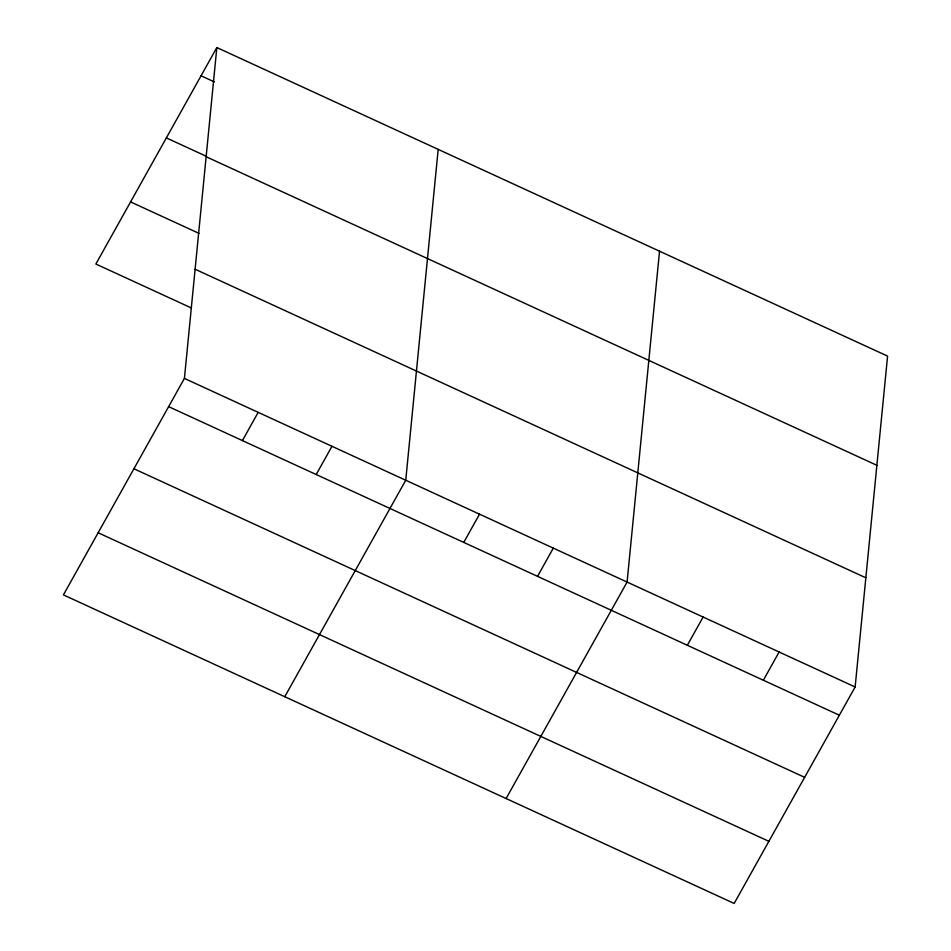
<?xml version="1.0" encoding="UTF-8"?>
<svg xmlns="http://www.w3.org/2000/svg" width="951" height="951" viewBox="0 0 951 951"><rect width="100%" height="100%" fill="white"/><g stroke="black" fill="none" stroke-linecap="round" stroke-linejoin="round"><path stroke-width="1.43" d="M184.411 378.415L216.84 47.55L887.58 356.114L855.139 686.979L734.16 903.45L63.42 594.886L184.411 378.415L855.139 686.979M438.185 149.378L405.744 480.243L284.765 696.714M659.53 251.207L627.089 582.071L506.11 798.531M216.84 47.55L95.861 264.021L191.103 307.839M242.41 440.586L258.185 412.354M316.196 474.525L331.97 446.292M463.755 542.415L479.53 514.182M537.529 576.354L553.316 548.121M687.335 645.265L703.11 617.033M763.344 680.238L779.119 652.006M201.065 75.783L214.474 81.952M166.342 137.895L206.593 156.416M206.141 156.737L876.87 465.301M130.572 201.897L198.997 233.375M195.11 269.228L865.838 577.792M168.624 406.636L839.364 715.211M133.913 468.76L804.641 777.324M98.143 532.762L768.872 841.326"/></g></svg>
